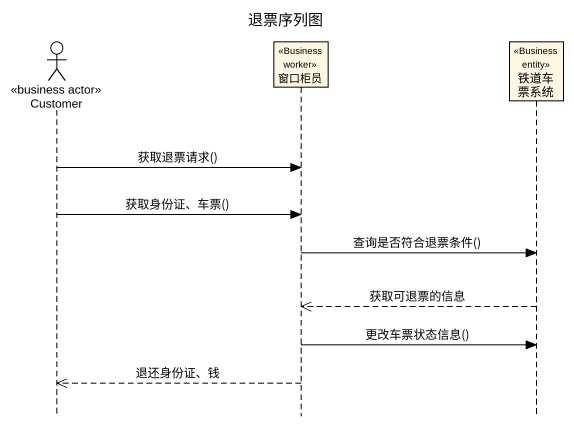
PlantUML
@startuml
title 退票序列图
hide footbox
actor Customer <<business actor>>
participant 窗口柜员 <<Business worker>>
participant 铁道车票系统 <<Business entity>>

Customer -> 窗口柜员 : 获取退票请求()
Customer -> 窗口柜员 : 获取身份证、车票()
窗口柜员 -> 铁道车票系统 : 查询是否符合退票条件()
铁道车票系统 -->> 窗口柜员 : 获取可退票的信息
窗口柜员 -> 铁道车票系统 : 更改车票状态信息()
窗口柜员 -->> Customer : 退还身份证、钱
@enduml
